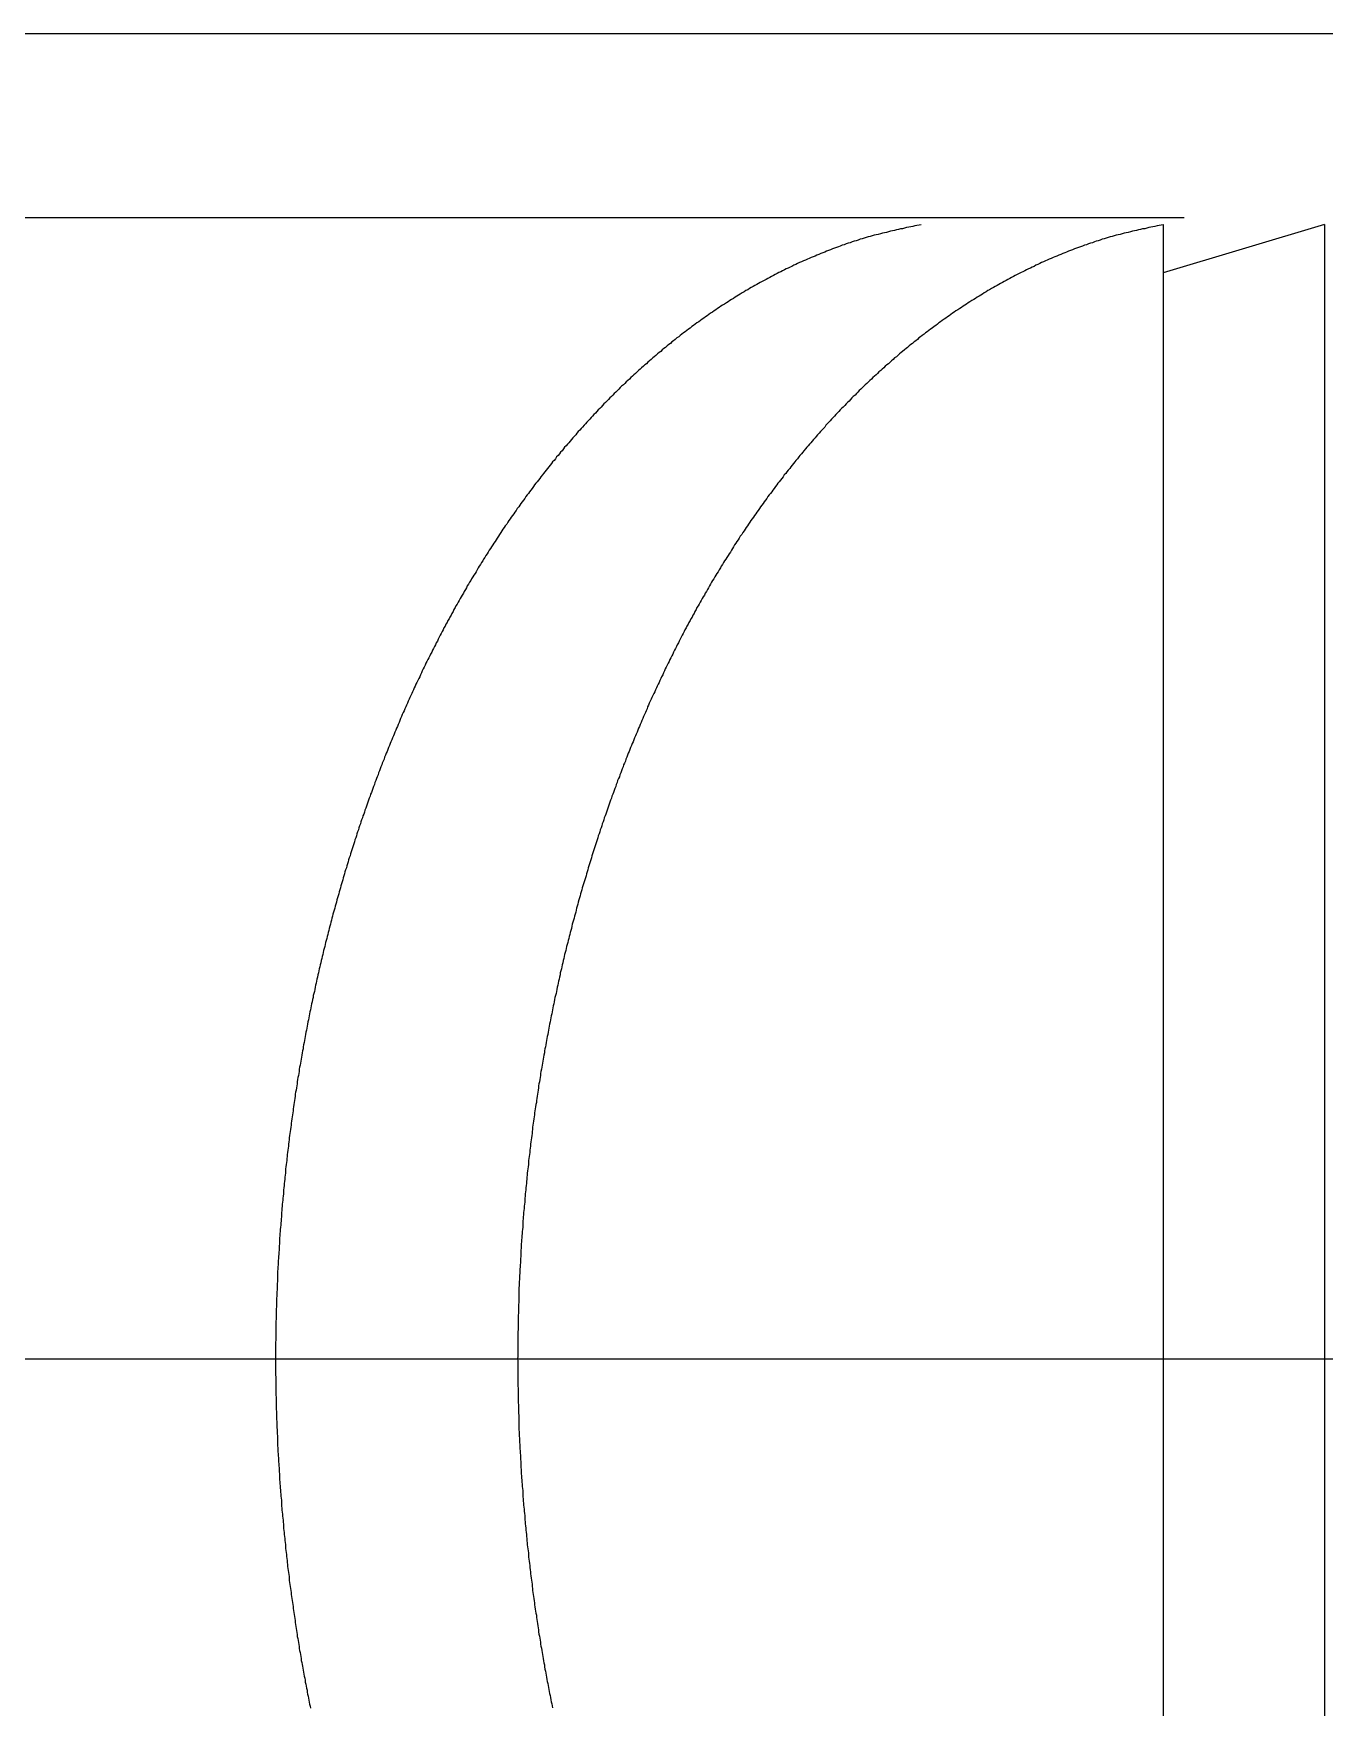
# Model space of a CAD drawing. Extents: x 10 to 127, y 10 to 376.
# Drawn here: x 110.61 to 115.13, y 203.02 to 208.89 of the extents above; entities that cross this region are included whole.
import ezdxf

# ---------------------------------------------------------------- set-up
doc = ezdxf.new("R2010")
doc.units = 0
doc.linetypes.add('CENTER', pattern=[50.8, 31.75, -6.35, 6.35, -6.35])
doc.layers.get('0').update_dxf_attribs({"linetype": 'CONTINUOUS'})
doc.layers.add('CENTER', color=1, linetype='CENTER')

msp = doc.modelspace()

# ---------------------------------------------------------------- linework, layer by layer
at = {"color": 7, "linetype": 'CONTINUOUS'}
for p, q in [((84, 208.8902), (113.7, 208.8902)), ((113.7, 208.8902), (116, 208.8902)), ((107.1942, 208.2452), (111.6422, 208.2452)), ((111.6422, 208.2452), (114.6422, 208.2452)), ((114.5682, 208.2202), (114.5682, 208.0508)), ((114.5682, 208.2202), (114.5682, 208.2202)), ((115.1339, 208.2202), (114.5682, 208.0508)), ((115.1339, 208.2202), (115.1339, 204.2452)), ((115.1339, 208.2202), (115.1339, 208.2202)), ((114.5682, 208.0508), (114.5682, 204.2452)), ((114.5682, 204.2452), (114.5682, 200.2702)), ((115.1339, 204.2452), (115.1339, 200.2702))]:
    msp.add_line(p, q, dxfattribs=at)
at = {"color": 7}
for points in [[(113.72, 208.22, 0), (113.713, 208.219, 0), (113.705, 208.217, 0), (113.698, 208.216, 0), (113.691, 208.214, 0), (113.684, 208.213, 0), (113.677, 208.211, 0), (113.669, 208.21, 0), (113.662, 208.208, 0), (113.655, 208.206, 0), (113.648, 208.205, 0), (113.641, 208.203, 0), (113.634, 208.202, 0), (113.626, 208.2, 0), (113.619, 208.198, 0), (113.612, 208.197, 0), (113.605, 208.195, 0), (113.598, 208.193, 0), (113.591, 208.192, 0), (113.584, 208.19, 0), (113.577, 208.188, 0), (113.569, 208.186, 0), (113.562, 208.185, 0), (113.555, 208.183, 0), (113.548, 208.181, 0), (113.541, 208.179, 0), (113.534, 208.177, 0), (113.527, 208.175, 0), (113.52, 208.173, 0), (113.513, 208.171, 0), (113.506, 208.169, 0), (113.499, 208.166, 0), (113.492, 208.164, 0), (113.485, 208.162, 0), (113.478, 208.16, 0), (113.471, 208.157, 0), (113.464, 208.155, 0), (113.457, 208.153, 0), (113.45, 208.15, 0), (113.443, 208.148, 0), (113.436, 208.145, 0), (113.43, 208.143, 0), (113.423, 208.14, 0), (113.416, 208.138, 0), (113.409, 208.135, 0), (113.402, 208.132, 0), (113.395, 208.13, 0), (113.388, 208.127, 0), (113.382, 208.124, 0), (113.375, 208.122, 0), (113.368, 208.119, 0), (113.361, 208.116, 0), (113.354, 208.113, 0), (113.348, 208.11, 0), (113.341, 208.108, 0), (113.334, 208.105, 0), (113.327, 208.102, 0), (113.321, 208.099, 0), (113.314, 208.096, 0), (113.307, 208.093, 0), (113.301, 208.09, 0), (113.294, 208.087, 0), (113.287, 208.084, 0), (113.281, 208.081, 0), (113.274, 208.078, 0), (113.267, 208.074, 0), (113.261, 208.071, 0), (113.254, 208.068, 0), (113.247, 208.065, 0), (113.241, 208.062, 0), (113.234, 208.058, 0), (113.228, 208.055, 0), (113.221, 208.052, 0), (113.215, 208.049, 0), (113.208, 208.045, 0), (113.202, 208.042, 0), (113.195, 208.039, 0), (113.189, 208.035, 0), (113.182, 208.032, 0), (113.176, 208.028, 0), (113.169, 208.025, 0), (113.163, 208.021, 0), (113.156, 208.018, 0), (113.15, 208.014, 0), (113.144, 208.011, 0), (113.137, 208.007, 0), (113.131, 208.003, 0), (113.124, 208, 0), (113.118, 207.996, 0), (113.112, 207.992, 0), (113.105, 207.989, 0), (113.099, 207.985, 0), (113.093, 207.981, 0), (113.086, 207.977, 0), (113.08, 207.973, 0), (113.074, 207.97, 0), (113.068, 207.966, 0), (113.062, 207.962, 0), (113.055, 207.958, 0), (113.049, 207.954, 0), (113.043, 207.95, 0), (113.037, 207.946, 0), (113.031, 207.942, 0), (113.024, 207.938, 0), (113.018, 207.934, 0), (113.012, 207.93, 0), (113.006, 207.926, 0), (113, 207.922, 0), (112.994, 207.918, 0), (112.988, 207.914, 0), (112.982, 207.91, 0), (112.976, 207.905, 0), (112.97, 207.901, 0), (112.964, 207.897, 0), (112.958, 207.893, 0), (112.952, 207.889, 0), (112.946, 207.884, 0), (112.94, 207.88, 0), (112.934, 207.876, 0), (112.928, 207.871, 0), (112.922, 207.867, 0), (112.916, 207.863, 0), (112.91, 207.858, 0), (112.904, 207.854, 0), (112.899, 207.849, 0), (112.893, 207.845, 0), (112.887, 207.841, 0), (112.881, 207.836, 0), (112.875, 207.832, 0), (112.87, 207.827, 0), (112.864, 207.823, 0), (112.858, 207.818, 0), (112.852, 207.813, 0), (112.846, 207.809, 0), (112.841, 207.804, 0), (112.835, 207.8, 0), (112.829, 207.795, 0), (112.824, 207.79, 0), (112.818, 207.786, 0), (112.812, 207.781, 0), (112.807, 207.776, 0), (112.801, 207.772, 0), (112.796, 207.767, 0), (112.79, 207.762, 0), (112.784, 207.757, 0), (112.779, 207.753, 0), (112.773, 207.748, 0), (112.768, 207.743, 0), (112.762, 207.738, 0), (112.757, 207.733, 0), (112.751, 207.729, 0), (112.746, 207.724, 0), (112.74, 207.719, 0), (112.735, 207.714, 0), (112.729, 207.709, 0), (112.724, 207.704, 0), (112.719, 207.699, 0), (112.713, 207.694, 0), (112.708, 207.689, 0), (112.702, 207.684, 0), (112.697, 207.679, 0), (112.692, 207.674, 0), (112.686, 207.669, 0), (112.681, 207.664, 0), (112.676, 207.659, 0), (112.67, 207.654, 0), (112.665, 207.649, 0), (112.66, 207.644, 0), (112.655, 207.639, 0), (112.649, 207.633, 0), (112.644, 207.628, 0), (112.639, 207.623, 0), (112.634, 207.618, 0), (112.629, 207.613, 0), (112.624, 207.607, 0), (112.618, 207.602, 0), (112.613, 207.597, 0), (112.608, 207.592, 0), (112.603, 207.586, 0), (112.598, 207.581, 0), (112.593, 207.576, 0), (112.588, 207.571, 0), (112.583, 207.565, 0), (112.578, 207.56, 0), (112.573, 207.555, 0), (112.568, 207.549, 0), (112.563, 207.544, 0), (112.558, 207.538, 0), (112.553, 207.533, 0), (112.548, 207.528, 0), (112.543, 207.522, 0), (112.538, 207.517, 0), (112.533, 207.511, 0), (112.528, 207.506, 0), (112.523, 207.5, 0), (112.518, 207.495, 0), (112.513, 207.489, 0), (112.509, 207.484, 0), (112.504, 207.478, 0), (112.499, 207.473, 0), (112.494, 207.467, 0), (112.489, 207.462, 0), (112.485, 207.456, 0), (112.48, 207.451, 0), (112.475, 207.445, 0), (112.47, 207.44, 0), (112.466, 207.434, 0), (112.461, 207.428, 0), (112.456, 207.423, 0), (112.452, 207.417, 0), (112.447, 207.411, 0), (112.442, 207.406, 0), (112.438, 207.4, 0), (112.433, 207.394, 0), (112.428, 207.389, 0), (112.424, 207.383, 0), (112.419, 207.377, 0), (112.415, 207.371, 0), (112.41, 207.366, 0), (112.405, 207.36, 0), (112.401, 207.354, 0), (112.396, 207.348, 0), (112.392, 207.343, 0), (112.387, 207.337, 0), (112.383, 207.331, 0), (112.378, 207.325, 0), (112.374, 207.319, 0), (112.369, 207.314, 0), (112.365, 207.308, 0), (112.361, 207.302, 0), (112.356, 207.296, 0), (112.352, 207.29, 0), (112.347, 207.284, 0), (112.343, 207.278, 0), (112.339, 207.273, 0), (112.334, 207.267, 0), (112.33, 207.261, 0), (112.326, 207.255, 0), (112.321, 207.249, 0), (112.317, 207.243, 0), (112.313, 207.237, 0), (112.309, 207.231, 0), (112.304, 207.225, 0), (112.3, 207.219, 0), (112.296, 207.213, 0), (112.292, 207.207, 0), (112.287, 207.201, 0), (112.283, 207.195, 0), (112.279, 207.189, 0), (112.275, 207.183, 0), (112.271, 207.177, 0), (112.267, 207.171, 0), (112.262, 207.165, 0), (112.258, 207.159, 0), (112.254, 207.153, 0), (112.25, 207.147, 0), (112.246, 207.141, 0), (112.242, 207.134, 0), (112.238, 207.128, 0), (112.234, 207.122, 0), (112.23, 207.116, 0), (112.226, 207.11, 0), (112.222, 207.104, 0), (112.218, 207.098, 0), (112.214, 207.091, 0), (112.21, 207.085, 0), (112.206, 207.079, 0), (112.202, 207.073, 0), (112.198, 207.067, 0), (112.194, 207.061, 0), (112.19, 207.054, 0), (112.186, 207.048, 0), (112.183, 207.042, 0), (112.179, 207.036, 0), (112.175, 207.029, 0), (112.171, 207.023, 0), (112.167, 207.017, 0), (112.163, 207.011, 0), (112.16, 207.004, 0), (112.156, 206.998, 0), (112.152, 206.992, 0), (112.148, 206.986, 0), (112.144, 206.979, 0), (112.141, 206.973, 0), (112.137, 206.967, 0), (112.133, 206.96, 0), (112.129, 206.954, 0), (112.126, 206.948, 0), (112.122, 206.941, 0), (112.118, 206.935, 0), (112.115, 206.929, 0), (112.111, 206.922, 0), (112.107, 206.916, 0), (112.104, 206.91, 0), (112.1, 206.903, 0), (112.097, 206.897, 0), (112.093, 206.89, 0), (112.089, 206.884, 0), (112.086, 206.878, 0), (112.082, 206.871, 0), (112.079, 206.865, 0), (112.075, 206.858, 0), (112.072, 206.852, 0), (112.068, 206.845, 0), (112.065, 206.839, 0), (112.061, 206.833, 0), (112.058, 206.826, 0), (112.054, 206.82, 0), (112.051, 206.813, 0), (112.047, 206.807, 0), (112.044, 206.8, 0), (112.041, 206.794, 0), (112.037, 206.787, 0), (112.034, 206.781, 0), (112.03, 206.774, 0), (112.027, 206.768, 0), (112.024, 206.761, 0), (112.02, 206.755, 0), (112.017, 206.748, 0), (112.014, 206.742, 0), (112.01, 206.735, 0), (112.007, 206.729, 0), (112.004, 206.722, 0), (112, 206.715, 0), (111.997, 206.709, 0), (111.994, 206.702, 0), (111.991, 206.696, 0), (111.987, 206.689, 0), (111.984, 206.683, 0), (111.981, 206.676, 0), (111.978, 206.669, 0), (111.974, 206.663, 0), (111.971, 206.656, 0), (111.968, 206.65, 0), (111.965, 206.643, 0), (111.962, 206.636, 0), (111.959, 206.63, 0), (111.956, 206.623, 0), (111.952, 206.616, 0), (111.949, 206.61, 0), (111.946, 206.603, 0), (111.943, 206.597, 0), (111.94, 206.59, 0), (111.937, 206.583, 0), (111.934, 206.577, 0), (111.931, 206.57, 0), (111.928, 206.563, 0), (111.925, 206.557, 0), (111.922, 206.55, 0), (111.919, 206.543, 0), (111.916, 206.536, 0), (111.913, 206.53, 0), (111.91, 206.523, 0), (111.907, 206.516, 0), (111.904, 206.51, 0), (111.901, 206.503, 0), (111.898, 206.496, 0), (111.895, 206.489, 0), (111.892, 206.483, 0), (111.89, 206.476, 0), (111.887, 206.469, 0), (111.884, 206.462, 0), (111.881, 206.456, 0), (111.878, 206.449, 0), (111.875, 206.442, 0), (111.872, 206.435, 0), (111.87, 206.429, 0), (111.867, 206.422, 0), (111.864, 206.415, 0), (111.861, 206.408, 0), (111.858, 206.402, 0), (111.856, 206.395, 0), (111.853, 206.388, 0), (111.85, 206.381, 0), (111.848, 206.374, 0), (111.845, 206.368, 0), (111.842, 206.361, 0), (111.839, 206.354, 0), (111.837, 206.347, 0), (111.834, 206.34, 0), (111.831, 206.333, 0), (111.829, 206.327, 0), (111.826, 206.32, 0), (111.823, 206.313, 0), (111.821, 206.306, 0), (111.818, 206.299, 0), (111.816, 206.292, 0), (111.813, 206.285, 0), (111.81, 206.279, 0), (111.808, 206.272, 0), (111.805, 206.265, 0), (111.803, 206.258, 0), (111.8, 206.251, 0), (111.798, 206.244, 0), (111.795, 206.237, 0), (111.793, 206.23, 0), (111.79, 206.224, 0), (111.788, 206.217, 0), (111.785, 206.21, 0), (111.783, 206.203, 0), (111.78, 206.196, 0), (111.778, 206.189, 0), (111.775, 206.182, 0), (111.773, 206.175, 0), (111.77, 206.168, 0), (111.768, 206.161, 0), (111.766, 206.154, 0), (111.763, 206.148, 0), (111.761, 206.141, 0), (111.758, 206.134, 0), (111.756, 206.127, 0), (111.754, 206.12, 0), (111.751, 206.113, 0), (111.749, 206.106, 0), (111.747, 206.099, 0), (111.744, 206.092, 0), (111.742, 206.085, 0), (111.74, 206.078, 0), (111.738, 206.071, 0), (111.735, 206.064, 0), (111.733, 206.057, 0), (111.731, 206.05, 0), (111.729, 206.043, 0), (111.726, 206.036, 0), (111.724, 206.029, 0), (111.722, 206.022, 0), (111.72, 206.015, 0), (111.718, 206.008, 0), (111.715, 206.001, 0), (111.713, 205.994, 0), (111.711, 205.987, 0), (111.709, 205.98, 0), (111.707, 205.973, 0), (111.705, 205.966, 0), (111.702, 205.959, 0), (111.7, 205.952, 0), (111.698, 205.945, 0), (111.696, 205.938, 0), (111.694, 205.931, 0), (111.692, 205.924, 0), (111.69, 205.917, 0), (111.688, 205.91, 0), (111.686, 205.903, 0), (111.684, 205.896, 0), (111.682, 205.889, 0), (111.68, 205.882, 0), (111.678, 205.875, 0), (111.676, 205.868, 0), (111.674, 205.861, 0), (111.672, 205.854, 0), (111.67, 205.846, 0), (111.668, 205.839, 0), (111.666, 205.832, 0), (111.664, 205.825, 0), (111.662, 205.818, 0), (111.66, 205.811, 0), (111.658, 205.804, 0), (111.656, 205.797, 0), (111.654, 205.79, 0), (111.653, 205.783, 0), (111.651, 205.776, 0), (111.649, 205.769, 0), (111.647, 205.762, 0), (111.645, 205.754, 0), (111.643, 205.747, 0), (111.641, 205.74, 0), (111.64, 205.733, 0), (111.638, 205.726, 0), (111.636, 205.719, 0), (111.634, 205.712, 0), (111.632, 205.705, 0), (111.631, 205.698, 0), (111.629, 205.69, 0), (111.627, 205.683, 0), (111.625, 205.676, 0), (111.624, 205.669, 0), (111.622, 205.662, 0), (111.62, 205.655, 0), (111.619, 205.648, 0), (111.617, 205.641, 0), (111.615, 205.633, 0), (111.613, 205.626, 0), (111.612, 205.619, 0), (111.61, 205.612, 0), (111.609, 205.605, 0), (111.607, 205.598, 0), (111.605, 205.591, 0), (111.604, 205.583, 0), (111.602, 205.576, 0), (111.6, 205.569, 0), (111.599, 205.562, 0), (111.597, 205.555, 0), (111.596, 205.548, 0), (111.594, 205.54, 0), (111.593, 205.533, 0), (111.591, 205.526, 0), (111.589, 205.519, 0), (111.588, 205.512, 0), (111.586, 205.505, 0), (111.585, 205.497, 0), (111.583, 205.49, 0), (111.582, 205.483, 0), (111.58, 205.476, 0), (111.579, 205.469, 0), (111.577, 205.462, 0), (111.576, 205.454, 0), (111.575, 205.447, 0), (111.573, 205.44, 0), (111.572, 205.433, 0), (111.57, 205.426, 0), (111.569, 205.418, 0), (111.567, 205.411, 0), (111.566, 205.404, 0), (111.565, 205.397, 0), (111.563, 205.39, 0), (111.562, 205.382, 0), (111.561, 205.375, 0), (111.559, 205.368, 0), (111.558, 205.361, 0), (111.557, 205.354, 0), (111.555, 205.346, 0), (111.554, 205.339, 0), (111.553, 205.332, 0), (111.551, 205.325, 0), (111.55, 205.318, 0), (111.549, 205.31, 0), (111.548, 205.303, 0), (111.546, 205.296, 0), (111.545, 205.289, 0), (111.544, 205.281, 0), (111.543, 205.274, 0), (111.541, 205.267, 0), (111.54, 205.26, 0), (111.539, 205.252, 0), (111.538, 205.245, 0), (111.537, 205.238, 0), (111.535, 205.231, 0), (111.534, 205.224, 0), (111.533, 205.216, 0), (111.532, 205.209, 0), (111.531, 205.202, 0), (111.53, 205.195, 0), (111.529, 205.187, 0), (111.527, 205.18, 0), (111.526, 205.173, 0), (111.525, 205.166, 0), (111.524, 205.158, 0), (111.523, 205.151, 0), (111.522, 205.144, 0), (111.521, 205.137, 0), (111.52, 205.129, 0), (111.519, 205.122, 0), (111.518, 205.115, 0), (111.517, 205.108, 0), (111.516, 205.1, 0), (111.515, 205.093, 0), (111.514, 205.086, 0), (111.513, 205.078, 0), (111.512, 205.071, 0), (111.511, 205.064, 0), (111.51, 205.057, 0), (111.509, 205.049, 0), (111.508, 205.042, 0), (111.507, 205.035, 0), (111.506, 205.028, 0), (111.505, 205.02, 0), (111.504, 205.013, 0), (111.503, 205.006, 0), (111.502, 204.998, 0), (111.502, 204.991, 0), (111.501, 204.984, 0), (111.5, 204.977, 0), (111.499, 204.969, 0), (111.498, 204.962, 0), (111.497, 204.955, 0), (111.496, 204.948, 0), (111.496, 204.94, 0), (111.495, 204.933, 0), (111.494, 204.926, 0), (111.493, 204.918, 0), (111.492, 204.911, 0), (111.492, 204.904, 0), (111.491, 204.896, 0), (111.49, 204.889, 0), (111.489, 204.882, 0), (111.489, 204.875, 0), (111.488, 204.867, 0), (111.487, 204.86, 0), (111.487, 204.853, 0), (111.486, 204.845, 0), (111.485, 204.838, 0), (111.484, 204.831, 0), (111.484, 204.824, 0), (111.483, 204.816, 0), (111.482, 204.809, 0), (111.482, 204.802, 0), (111.481, 204.794, 0), (111.48, 204.787, 0), (111.48, 204.78, 0), (111.479, 204.772, 0), (111.479, 204.765, 0), (111.478, 204.758, 0), (111.477, 204.75, 0), (111.477, 204.743, 0), (111.476, 204.736, 0), (111.476, 204.729, 0), (111.475, 204.721, 0), (111.475, 204.714, 0), (111.474, 204.707, 0), (111.473, 204.699, 0), (111.473, 204.692, 0), (111.472, 204.685, 0), (111.472, 204.677, 0), (111.471, 204.67, 0), (111.471, 204.663, 0), (111.47, 204.655, 0), (111.47, 204.648, 0), (111.469, 204.641, 0), (111.469, 204.633, 0), (111.469, 204.626, 0), (111.468, 204.619, 0), (111.468, 204.612, 0), (111.467, 204.604, 0), (111.467, 204.597, 0), (111.466, 204.59, 0), (111.466, 204.582, 0), (111.466, 204.575, 0), (111.465, 204.568, 0), (111.465, 204.56, 0), (111.464, 204.553, 0), (111.464, 204.546, 0), (111.464, 204.538, 0), (111.463, 204.531, 0), (111.463, 204.524, 0), (111.463, 204.516, 0), (111.462, 204.509, 0), (111.462, 204.502, 0), (111.462, 204.494, 0), (111.462, 204.487, 0), (111.461, 204.48, 0), (111.461, 204.472, 0), (111.461, 204.465, 0), (111.46, 204.458, 0), (111.46, 204.45, 0), (111.46, 204.443, 0), (111.46, 204.436, 0), (111.46, 204.428, 0), (111.459, 204.421, 0), (111.459, 204.414, 0), (111.459, 204.406, 0), (111.459, 204.399, 0), (111.459, 204.392, 0), (111.459, 204.384, 0), (111.458, 204.377, 0), (111.458, 204.37, 0), (111.458, 204.362, 0), (111.458, 204.355, 0), (111.458, 204.348, 0), (111.458, 204.34, 0), (111.458, 204.333, 0), (111.458, 204.326, 0), (111.458, 204.319, 0), (111.458, 204.311, 0), (111.457, 204.304, 0), (111.457, 204.297, 0), (111.457, 204.289, 0), (111.457, 204.282, 0), (111.457, 204.275, 0), (111.457, 204.267, 0), (111.457, 204.26, 0), (111.457, 204.253, 0), (111.457, 204.245, 0)], [(114.568, 208.22, 0), (114.561, 208.219, 0), (114.554, 208.217, 0), (114.547, 208.216, 0), (114.539, 208.214, 0), (114.532, 208.213, 0), (114.525, 208.211, 0), (114.518, 208.21, 0), (114.511, 208.208, 0), (114.504, 208.206, 0), (114.496, 208.205, 0), (114.489, 208.203, 0), (114.482, 208.202, 0), (114.475, 208.2, 0), (114.468, 208.198, 0), (114.461, 208.197, 0), (114.454, 208.195, 0), (114.446, 208.193, 0), (114.439, 208.192, 0), (114.432, 208.19, 0), (114.425, 208.188, 0), (114.418, 208.186, 0), (114.411, 208.185, 0), (114.404, 208.183, 0), (114.397, 208.181, 0), (114.39, 208.179, 0), (114.383, 208.177, 0), (114.376, 208.175, 0), (114.369, 208.173, 0), (114.362, 208.171, 0), (114.354, 208.169, 0), (114.347, 208.166, 0), (114.341, 208.164, 0), (114.334, 208.162, 0), (114.327, 208.16, 0), (114.32, 208.157, 0), (114.313, 208.155, 0), (114.306, 208.153, 0), (114.299, 208.15, 0), (114.292, 208.148, 0), (114.285, 208.145, 0), (114.278, 208.143, 0), (114.271, 208.14, 0), (114.264, 208.138, 0), (114.257, 208.135, 0), (114.251, 208.132, 0), (114.244, 208.13, 0), (114.237, 208.127, 0), (114.23, 208.124, 0), (114.223, 208.122, 0), (114.216, 208.119, 0), (114.21, 208.116, 0), (114.203, 208.113, 0), (114.196, 208.11, 0), (114.189, 208.108, 0), (114.183, 208.105, 0), (114.176, 208.102, 0), (114.169, 208.099, 0), (114.162, 208.096, 0), (114.156, 208.093, 0), (114.149, 208.09, 0), (114.142, 208.087, 0), (114.136, 208.084, 0), (114.129, 208.081, 0), (114.122, 208.078, 0), (114.116, 208.074, 0), (114.109, 208.071, 0), (114.103, 208.068, 0), (114.096, 208.065, 0), (114.089, 208.062, 0), (114.083, 208.058, 0), (114.076, 208.055, 0), (114.07, 208.052, 0), (114.063, 208.049, 0), (114.057, 208.045, 0), (114.05, 208.042, 0), (114.044, 208.039, 0), (114.037, 208.035, 0), (114.031, 208.032, 0), (114.024, 208.028, 0), (114.018, 208.025, 0), (114.011, 208.021, 0), (114.005, 208.018, 0), (113.998, 208.014, 0), (113.992, 208.011, 0), (113.986, 208.007, 0), (113.979, 208.003, 0), (113.973, 208, 0), (113.967, 207.996, 0), (113.96, 207.992, 0), (113.954, 207.989, 0), (113.948, 207.985, 0), (113.941, 207.981, 0), (113.935, 207.977, 0), (113.929, 207.973, 0), (113.923, 207.97, 0), (113.916, 207.966, 0), (113.91, 207.962, 0), (113.904, 207.958, 0), (113.898, 207.954, 0), (113.891, 207.95, 0), (113.885, 207.946, 0), (113.879, 207.942, 0), (113.873, 207.938, 0), (113.867, 207.934, 0), (113.861, 207.93, 0), (113.855, 207.926, 0), (113.849, 207.922, 0), (113.842, 207.918, 0), (113.836, 207.914, 0), (113.83, 207.91, 0), (113.824, 207.905, 0), (113.818, 207.901, 0), (113.812, 207.897, 0), (113.806, 207.893, 0), (113.8, 207.889, 0), (113.794, 207.884, 0), (113.788, 207.88, 0), (113.782, 207.876, 0), (113.777, 207.871, 0), (113.771, 207.867, 0), (113.765, 207.863, 0), (113.759, 207.858, 0), (113.753, 207.854, 0), (113.747, 207.849, 0), (113.741, 207.845, 0), (113.735, 207.841, 0), (113.73, 207.836, 0), (113.724, 207.832, 0), (113.718, 207.827, 0), (113.712, 207.823, 0), (113.707, 207.818, 0), (113.701, 207.813, 0), (113.695, 207.809, 0), (113.689, 207.804, 0), (113.684, 207.8, 0), (113.678, 207.795, 0), (113.672, 207.79, 0), (113.667, 207.786, 0), (113.661, 207.781, 0), (113.655, 207.776, 0), (113.65, 207.772, 0), (113.644, 207.767, 0), (113.638, 207.762, 0), (113.633, 207.757, 0), (113.627, 207.753, 0), (113.622, 207.748, 0), (113.616, 207.743, 0), (113.611, 207.738, 0), (113.605, 207.733, 0), (113.6, 207.729, 0), (113.594, 207.724, 0), (113.589, 207.719, 0), (113.583, 207.714, 0), (113.578, 207.709, 0), (113.572, 207.704, 0), (113.567, 207.699, 0), (113.562, 207.694, 0), (113.556, 207.689, 0), (113.551, 207.684, 0), (113.546, 207.679, 0), (113.54, 207.674, 0), (113.535, 207.669, 0), (113.53, 207.664, 0), (113.524, 207.659, 0), (113.519, 207.654, 0), (113.514, 207.649, 0), (113.508, 207.644, 0), (113.503, 207.639, 0), (113.498, 207.633, 0), (113.493, 207.628, 0), (113.488, 207.623, 0), (113.482, 207.618, 0), (113.477, 207.613, 0), (113.472, 207.607, 0), (113.467, 207.602, 0), (113.462, 207.597, 0), (113.457, 207.592, 0), (113.452, 207.586, 0), (113.446, 207.581, 0), (113.441, 207.576, 0), (113.436, 207.571, 0), (113.431, 207.565, 0), (113.426, 207.56, 0), (113.421, 207.555, 0), (113.416, 207.549, 0), (113.411, 207.544, 0), (113.406, 207.538, 0), (113.401, 207.533, 0), (113.396, 207.528, 0), (113.391, 207.522, 0), (113.386, 207.517, 0), (113.382, 207.511, 0), (113.377, 207.506, 0), (113.372, 207.5, 0), (113.367, 207.495, 0), (113.362, 207.489, 0), (113.357, 207.484, 0), (113.352, 207.478, 0), (113.348, 207.473, 0), (113.343, 207.467, 0), (113.338, 207.462, 0), (113.333, 207.456, 0), (113.328, 207.451, 0), (113.324, 207.445, 0), (113.319, 207.44, 0), (113.314, 207.434, 0), (113.309, 207.428, 0), (113.305, 207.423, 0), (113.3, 207.417, 0), (113.295, 207.411, 0), (113.291, 207.406, 0), (113.286, 207.4, 0), (113.281, 207.394, 0), (113.277, 207.389, 0), (113.272, 207.383, 0), (113.268, 207.377, 0), (113.263, 207.371, 0), (113.259, 207.366, 0), (113.254, 207.36, 0), (113.249, 207.354, 0), (113.245, 207.348, 0), (113.24, 207.343, 0), (113.236, 207.337, 0), (113.231, 207.331, 0), (113.227, 207.325, 0), (113.222, 207.319, 0), (113.218, 207.314, 0), (113.214, 207.308, 0), (113.209, 207.302, 0), (113.205, 207.296, 0), (113.2, 207.29, 0), (113.196, 207.284, 0), (113.192, 207.278, 0), (113.187, 207.273, 0), (113.183, 207.267, 0), (113.179, 207.261, 0), (113.174, 207.255, 0), (113.17, 207.249, 0), (113.166, 207.243, 0), (113.161, 207.237, 0), (113.157, 207.231, 0), (113.153, 207.225, 0), (113.149, 207.219, 0), (113.144, 207.213, 0), (113.14, 207.207, 0), (113.136, 207.201, 0), (113.132, 207.195, 0), (113.128, 207.189, 0), (113.123, 207.183, 0), (113.119, 207.177, 0), (113.115, 207.171, 0), (113.111, 207.165, 0), (113.107, 207.159, 0), (113.103, 207.153, 0), (113.099, 207.147, 0), (113.095, 207.141, 0), (113.091, 207.134, 0), (113.086, 207.128, 0), (113.082, 207.122, 0), (113.078, 207.116, 0), (113.074, 207.11, 0), (113.07, 207.104, 0), (113.066, 207.098, 0), (113.062, 207.091, 0), (113.058, 207.085, 0), (113.055, 207.079, 0), (113.051, 207.073, 0), (113.047, 207.067, 0), (113.043, 207.061, 0), (113.039, 207.054, 0), (113.035, 207.048, 0), (113.031, 207.042, 0), (113.027, 207.036, 0), (113.023, 207.029, 0), (113.019, 207.023, 0), (113.016, 207.017, 0), (113.012, 207.011, 0), (113.008, 207.004, 0), (113.004, 206.998, 0), (113, 206.992, 0), (112.997, 206.986, 0), (112.993, 206.979, 0), (112.989, 206.973, 0), (112.985, 206.967, 0), (112.982, 206.96, 0), (112.978, 206.954, 0), (112.974, 206.948, 0), (112.971, 206.941, 0), (112.967, 206.935, 0), (112.963, 206.929, 0), (112.96, 206.922, 0), (112.956, 206.916, 0), (112.952, 206.91, 0), (112.949, 206.903, 0), (112.945, 206.897, 0), (112.942, 206.89, 0), (112.938, 206.884, 0), (112.934, 206.878, 0), (112.931, 206.871, 0), (112.927, 206.865, 0), (112.924, 206.858, 0), (112.92, 206.852, 0), (112.917, 206.845, 0), (112.913, 206.839, 0), (112.91, 206.833, 0), (112.906, 206.826, 0), (112.903, 206.82, 0), (112.899, 206.813, 0), (112.896, 206.807, 0), (112.892, 206.8, 0), (112.889, 206.794, 0), (112.886, 206.787, 0), (112.882, 206.781, 0), (112.879, 206.774, 0), (112.875, 206.768, 0), (112.872, 206.761, 0), (112.869, 206.755, 0), (112.865, 206.748, 0), (112.862, 206.742, 0), (112.859, 206.735, 0), (112.855, 206.729, 0), (112.852, 206.722, 0), (112.849, 206.715, 0), (112.846, 206.709, 0), (112.842, 206.702, 0), (112.839, 206.696, 0), (112.836, 206.689, 0), (112.833, 206.683, 0), (112.829, 206.676, 0), (112.826, 206.669, 0), (112.823, 206.663, 0), (112.82, 206.656, 0), (112.817, 206.65, 0), (112.814, 206.643, 0), (112.81, 206.636, 0), (112.807, 206.63, 0), (112.804, 206.623, 0), (112.801, 206.616, 0), (112.798, 206.61, 0), (112.795, 206.603, 0), (112.792, 206.597, 0), (112.789, 206.59, 0), (112.786, 206.583, 0), (112.783, 206.577, 0), (112.779, 206.57, 0), (112.776, 206.563, 0), (112.773, 206.557, 0), (112.77, 206.55, 0), (112.767, 206.543, 0), (112.764, 206.536, 0), (112.761, 206.53, 0), (112.759, 206.523, 0), (112.756, 206.516, 0), (112.753, 206.51, 0), (112.75, 206.503, 0), (112.747, 206.496, 0), (112.744, 206.489, 0), (112.741, 206.483, 0), (112.738, 206.476, 0), (112.735, 206.469, 0), (112.732, 206.462, 0), (112.729, 206.456, 0), (112.727, 206.449, 0), (112.724, 206.442, 0), (112.721, 206.435, 0), (112.718, 206.429, 0), (112.715, 206.422, 0), (112.713, 206.415, 0), (112.71, 206.408, 0), (112.707, 206.402, 0), (112.704, 206.395, 0), (112.701, 206.388, 0), (112.699, 206.381, 0), (112.696, 206.374, 0), (112.693, 206.368, 0), (112.691, 206.361, 0), (112.688, 206.354, 0), (112.685, 206.347, 0), (112.683, 206.34, 0), (112.68, 206.333, 0), (112.677, 206.327, 0), (112.675, 206.32, 0), (112.672, 206.313, 0), (112.669, 206.306, 0), (112.667, 206.299, 0), (112.664, 206.292, 0), (112.662, 206.285, 0), (112.659, 206.279, 0), (112.656, 206.272, 0), (112.654, 206.265, 0), (112.651, 206.258, 0), (112.649, 206.251, 0), (112.646, 206.244, 0), (112.644, 206.237, 0), (112.641, 206.23, 0), (112.639, 206.224, 0), (112.636, 206.217, 0), (112.634, 206.21, 0), (112.631, 206.203, 0), (112.629, 206.196, 0), (112.626, 206.189, 0), (112.624, 206.182, 0), (112.621, 206.175, 0), (112.619, 206.168, 0), (112.617, 206.161, 0), (112.614, 206.154, 0), (112.612, 206.148, 0), (112.609, 206.141, 0), (112.607, 206.134, 0), (112.605, 206.127, 0), (112.602, 206.12, 0), (112.6, 206.113, 0), (112.598, 206.106, 0), (112.595, 206.099, 0), (112.593, 206.092, 0), (112.591, 206.085, 0), (112.588, 206.078, 0), (112.586, 206.071, 0), (112.584, 206.064, 0), (112.582, 206.057, 0), (112.579, 206.05, 0), (112.577, 206.043, 0), (112.575, 206.036, 0), (112.573, 206.029, 0), (112.57, 206.022, 0), (112.568, 206.015, 0), (112.566, 206.008, 0), (112.564, 206.001, 0), (112.562, 205.994, 0), (112.56, 205.987, 0), (112.557, 205.98, 0), (112.555, 205.973, 0), (112.553, 205.966, 0), (112.551, 205.959, 0), (112.549, 205.952, 0), (112.547, 205.945, 0), (112.545, 205.938, 0), (112.543, 205.931, 0), (112.541, 205.924, 0), (112.538, 205.917, 0), (112.536, 205.91, 0), (112.534, 205.903, 0), (112.532, 205.896, 0), (112.53, 205.889, 0), (112.528, 205.882, 0), (112.526, 205.875, 0), (112.524, 205.868, 0), (112.522, 205.861, 0), (112.52, 205.854, 0), (112.518, 205.846, 0), (112.516, 205.839, 0), (112.514, 205.832, 0), (112.512, 205.825, 0), (112.511, 205.818, 0), (112.509, 205.811, 0), (112.507, 205.804, 0), (112.505, 205.797, 0), (112.503, 205.79, 0), (112.501, 205.783, 0), (112.499, 205.776, 0), (112.497, 205.769, 0), (112.495, 205.762, 0), (112.494, 205.754, 0), (112.492, 205.747, 0), (112.49, 205.74, 0), (112.488, 205.733, 0), (112.486, 205.726, 0), (112.485, 205.719, 0), (112.483, 205.712, 0), (112.481, 205.705, 0), (112.479, 205.698, 0), (112.477, 205.69, 0), (112.476, 205.683, 0), (112.474, 205.676, 0), (112.472, 205.669, 0), (112.47, 205.662, 0), (112.469, 205.655, 0), (112.467, 205.648, 0), (112.465, 205.641, 0), (112.464, 205.633, 0), (112.462, 205.626, 0), (112.46, 205.619, 0), (112.459, 205.612, 0), (112.457, 205.605, 0), (112.455, 205.598, 0), (112.454, 205.591, 0), (112.452, 205.583, 0), (112.451, 205.576, 0), (112.449, 205.569, 0), (112.447, 205.562, 0), (112.446, 205.555, 0), (112.444, 205.548, 0), (112.443, 205.54, 0), (112.441, 205.533, 0), (112.44, 205.526, 0), (112.438, 205.519, 0), (112.436, 205.512, 0), (112.435, 205.505, 0), (112.433, 205.497, 0), (112.432, 205.49, 0), (112.43, 205.483, 0), (112.429, 205.476, 0), (112.427, 205.469, 0), (112.426, 205.462, 0), (112.425, 205.454, 0), (112.423, 205.447, 0), (112.422, 205.44, 0), (112.42, 205.433, 0), (112.419, 205.426, 0), (112.417, 205.418, 0), (112.416, 205.411, 0), (112.415, 205.404, 0), (112.413, 205.397, 0), (112.412, 205.39, 0), (112.411, 205.382, 0), (112.409, 205.375, 0), (112.408, 205.368, 0), (112.406, 205.361, 0), (112.405, 205.354, 0), (112.404, 205.346, 0), (112.403, 205.339, 0), (112.401, 205.332, 0), (112.4, 205.325, 0), (112.399, 205.318, 0), (112.397, 205.31, 0), (112.396, 205.303, 0), (112.395, 205.296, 0), (112.394, 205.289, 0), (112.392, 205.281, 0), (112.391, 205.274, 0), (112.39, 205.267, 0), (112.389, 205.26, 0), (112.387, 205.252, 0), (112.386, 205.245, 0), (112.385, 205.238, 0), (112.384, 205.231, 0), (112.383, 205.224, 0), (112.382, 205.216, 0), (112.38, 205.209, 0), (112.379, 205.202, 0), (112.378, 205.195, 0), (112.377, 205.187, 0), (112.376, 205.18, 0), (112.375, 205.173, 0), (112.374, 205.166, 0), (112.373, 205.158, 0), (112.372, 205.151, 0), (112.371, 205.144, 0), (112.369, 205.137, 0), (112.368, 205.129, 0), (112.367, 205.122, 0), (112.366, 205.115, 0), (112.365, 205.108, 0), (112.364, 205.1, 0), (112.363, 205.093, 0), (112.362, 205.086, 0), (112.361, 205.078, 0), (112.36, 205.071, 0), (112.359, 205.064, 0), (112.358, 205.057, 0), (112.357, 205.049, 0), (112.356, 205.042, 0), (112.356, 205.035, 0), (112.355, 205.028, 0), (112.354, 205.02, 0), (112.353, 205.013, 0), (112.352, 205.006, 0), (112.351, 204.998, 0), (112.35, 204.991, 0), (112.349, 204.984, 0), (112.348, 204.977, 0), (112.348, 204.969, 0), (112.347, 204.962, 0), (112.346, 204.955, 0), (112.345, 204.948, 0), (112.344, 204.94, 0), (112.343, 204.933, 0), (112.343, 204.926, 0), (112.342, 204.918, 0), (112.341, 204.911, 0), (112.34, 204.904, 0), (112.339, 204.896, 0), (112.339, 204.889, 0), (112.338, 204.882, 0), (112.337, 204.875, 0), (112.336, 204.867, 0), (112.336, 204.86, 0), (112.335, 204.853, 0), (112.334, 204.845, 0), (112.334, 204.838, 0), (112.333, 204.831, 0), (112.332, 204.824, 0), (112.332, 204.816, 0), (112.331, 204.809, 0), (112.33, 204.802, 0), (112.33, 204.794, 0), (112.329, 204.787, 0), (112.328, 204.78, 0), (112.328, 204.772, 0), (112.327, 204.765, 0), (112.326, 204.758, 0), (112.326, 204.75, 0), (112.325, 204.743, 0), (112.325, 204.736, 0), (112.324, 204.729, 0), (112.324, 204.721, 0), (112.323, 204.714, 0), (112.323, 204.707, 0), (112.322, 204.699, 0), (112.321, 204.692, 0), (112.321, 204.685, 0), (112.32, 204.677, 0), (112.32, 204.67, 0), (112.319, 204.663, 0), (112.319, 204.655, 0), (112.318, 204.648, 0), (112.318, 204.641, 0), (112.318, 204.633, 0), (112.317, 204.626, 0), (112.317, 204.619, 0), (112.316, 204.612, 0), (112.316, 204.604, 0), (112.315, 204.597, 0), (112.315, 204.59, 0), (112.315, 204.582, 0), (112.314, 204.575, 0), (112.314, 204.568, 0), (112.313, 204.56, 0), (112.313, 204.553, 0), (112.313, 204.546, 0), (112.312, 204.538, 0), (112.312, 204.531, 0), (112.312, 204.524, 0), (112.311, 204.516, 0), (112.311, 204.509, 0), (112.311, 204.502, 0), (112.31, 204.494, 0), (112.31, 204.487, 0), (112.31, 204.48, 0), (112.31, 204.472, 0), (112.309, 204.465, 0), (112.309, 204.458, 0), (112.309, 204.45, 0), (112.309, 204.443, 0), (112.308, 204.436, 0), (112.308, 204.428, 0), (112.308, 204.421, 0), (112.308, 204.414, 0), (112.308, 204.406, 0), (112.307, 204.399, 0), (112.307, 204.392, 0), (112.307, 204.384, 0), (112.307, 204.377, 0), (112.307, 204.37, 0), (112.307, 204.362, 0), (112.307, 204.355, 0), (112.307, 204.348, 0), (112.306, 204.34, 0), (112.306, 204.333, 0), (112.306, 204.326, 0), (112.306, 204.319, 0), (112.306, 204.311, 0), (112.306, 204.304, 0), (112.306, 204.297, 0), (112.306, 204.289, 0), (112.306, 204.282, 0), (112.306, 204.275, 0), (112.306, 204.267, 0), (112.306, 204.26, 0), (112.306, 204.253, 0), (112.305, 204.245, 0)], [(111.457, 204.245, 0), (111.457, 204.238, 0), (111.457, 204.231, 0), (111.457, 204.224, 0), (111.457, 204.217, 0), (111.457, 204.21, 0), (111.457, 204.203, 0), (111.457, 204.196, 0), (111.457, 204.189, 0), (111.458, 204.181, 0), (111.458, 204.174, 0), (111.458, 204.167, 0), (111.458, 204.16, 0), (111.458, 204.153, 0), (111.458, 204.146, 0), (111.458, 204.139, 0), (111.458, 204.132, 0), (111.458, 204.125, 0), (111.458, 204.118, 0), (111.459, 204.111, 0), (111.459, 204.104, 0), (111.459, 204.097, 0), (111.459, 204.089, 0), (111.459, 204.082, 0), (111.459, 204.075, 0), (111.459, 204.068, 0), (111.46, 204.061, 0), (111.46, 204.054, 0), (111.46, 204.047, 0), (111.46, 204.04, 0), (111.46, 204.033, 0), (111.461, 204.026, 0), (111.461, 204.019, 0), (111.461, 204.012, 0), (111.461, 204.005, 0), (111.462, 203.997, 0), (111.462, 203.99, 0), (111.462, 203.983, 0), (111.463, 203.976, 0), (111.463, 203.969, 0), (111.463, 203.962, 0), (111.464, 203.955, 0), (111.464, 203.948, 0), (111.464, 203.941, 0), (111.465, 203.934, 0), (111.465, 203.927, 0), (111.465, 203.92, 0), (111.466, 203.913, 0), (111.466, 203.906, 0), (111.467, 203.898, 0), (111.467, 203.891, 0), (111.467, 203.884, 0), (111.468, 203.877, 0), (111.468, 203.87, 0), (111.469, 203.863, 0), (111.469, 203.856, 0), (111.469, 203.849, 0), (111.47, 203.842, 0), (111.47, 203.835, 0), (111.471, 203.828, 0), (111.471, 203.821, 0), (111.472, 203.814, 0), (111.472, 203.807, 0), (111.473, 203.8, 0), (111.473, 203.793, 0), (111.474, 203.785, 0), (111.474, 203.778, 0), (111.475, 203.771, 0), (111.475, 203.764, 0), (111.476, 203.757, 0), (111.477, 203.75, 0), (111.477, 203.743, 0), (111.478, 203.736, 0), (111.478, 203.729, 0), (111.479, 203.722, 0), (111.479, 203.715, 0), (111.48, 203.708, 0), (111.481, 203.701, 0), (111.481, 203.694, 0), (111.482, 203.687, 0), (111.483, 203.68, 0), (111.483, 203.673, 0), (111.484, 203.666, 0), (111.485, 203.658, 0), (111.485, 203.651, 0), (111.486, 203.644, 0), (111.487, 203.637, 0), (111.487, 203.63, 0), (111.488, 203.623, 0), (111.489, 203.616, 0), (111.489, 203.609, 0), (111.49, 203.602, 0), (111.491, 203.595, 0), (111.492, 203.588, 0), (111.492, 203.581, 0), (111.493, 203.574, 0), (111.494, 203.567, 0), (111.495, 203.56, 0), (111.495, 203.553, 0), (111.496, 203.546, 0), (111.497, 203.539, 0), (111.498, 203.532, 0), (111.499, 203.525, 0), (111.499, 203.518, 0), (111.5, 203.511, 0), (111.501, 203.504, 0), (111.502, 203.497, 0), (111.503, 203.49, 0), (111.504, 203.483, 0), (111.505, 203.475, 0), (111.505, 203.468, 0), (111.506, 203.461, 0), (111.507, 203.454, 0), (111.508, 203.447, 0), (111.509, 203.44, 0), (111.51, 203.433, 0), (111.511, 203.426, 0), (111.512, 203.419, 0), (111.513, 203.412, 0), (111.514, 203.405, 0), (111.515, 203.398, 0), (111.516, 203.391, 0), (111.517, 203.384, 0), (111.518, 203.377, 0), (111.519, 203.37, 0), (111.52, 203.363, 0), (111.521, 203.356, 0), (111.522, 203.349, 0), (111.523, 203.342, 0), (111.524, 203.335, 0), (111.525, 203.328, 0), (111.526, 203.321, 0), (111.527, 203.314, 0), (111.528, 203.307, 0), (111.529, 203.3, 0), (111.53, 203.293, 0), (111.531, 203.286, 0), (111.532, 203.279, 0), (111.533, 203.272, 0), (111.535, 203.265, 0), (111.536, 203.258, 0), (111.537, 203.251, 0), (111.538, 203.244, 0), (111.539, 203.237, 0), (111.54, 203.23, 0), (111.541, 203.223, 0), (111.543, 203.216, 0), (111.544, 203.209, 0), (111.545, 203.202, 0), (111.546, 203.195, 0), (111.547, 203.188, 0), (111.549, 203.181, 0), (111.55, 203.174, 0), (111.551, 203.168, 0), (111.552, 203.161, 0), (111.554, 203.154, 0), (111.555, 203.147, 0), (111.556, 203.14, 0), (111.557, 203.133, 0), (111.559, 203.126, 0), (111.56, 203.119, 0), (111.561, 203.112, 0), (111.563, 203.105, 0), (111.564, 203.098, 0), (111.565, 203.091, 0), (111.567, 203.084, 0), (111.568, 203.077, 0), (111.569, 203.07, 0), (111.571, 203.063, 0), (111.572, 203.056, 0), (111.573, 203.049, 0), (111.575, 203.042, 0), (111.576, 203.035, 0), (111.578, 203.028, 0), (111.579, 203.021, 0)], [(112.305, 204.245, 0), (112.306, 204.238, 0), (112.306, 204.231, 0), (112.306, 204.223, 0), (112.306, 204.216, 0), (112.306, 204.209, 0), (112.306, 204.201, 0), (112.306, 204.194, 0), (112.306, 204.187, 0), (112.306, 204.179, 0), (112.306, 204.172, 0), (112.306, 204.165, 0), (112.306, 204.157, 0), (112.306, 204.15, 0), (112.307, 204.143, 0), (112.307, 204.135, 0), (112.307, 204.128, 0), (112.307, 204.121, 0), (112.307, 204.113, 0), (112.307, 204.106, 0), (112.307, 204.099, 0), (112.307, 204.091, 0), (112.308, 204.084, 0), (112.308, 204.077, 0), (112.308, 204.069, 0), (112.308, 204.062, 0), (112.308, 204.055, 0), (112.309, 204.047, 0), (112.309, 204.04, 0), (112.309, 204.033, 0), (112.309, 204.025, 0), (112.31, 204.018, 0), (112.31, 204.011, 0), (112.31, 204.003, 0), (112.31, 203.996, 0), (112.311, 203.989, 0), (112.311, 203.981, 0), (112.311, 203.974, 0), (112.312, 203.967, 0), (112.312, 203.959, 0), (112.312, 203.952, 0), (112.313, 203.945, 0), (112.313, 203.937, 0), (112.313, 203.93, 0), (112.314, 203.923, 0), (112.314, 203.915, 0), (112.315, 203.908, 0), (112.315, 203.901, 0), (112.315, 203.893, 0), (112.316, 203.886, 0), (112.316, 203.879, 0), (112.317, 203.872, 0), (112.317, 203.864, 0), (112.318, 203.857, 0), (112.318, 203.85, 0), (112.318, 203.842, 0), (112.319, 203.835, 0), (112.319, 203.828, 0), (112.32, 203.82, 0), (112.32, 203.813, 0), (112.321, 203.806, 0), (112.321, 203.798, 0), (112.322, 203.791, 0), (112.323, 203.784, 0), (112.323, 203.776, 0), (112.324, 203.769, 0), (112.324, 203.762, 0), (112.325, 203.755, 0), (112.325, 203.747, 0), (112.326, 203.74, 0), (112.326, 203.733, 0), (112.327, 203.725, 0), (112.328, 203.718, 0), (112.328, 203.711, 0), (112.329, 203.703, 0), (112.33, 203.696, 0), (112.33, 203.689, 0), (112.331, 203.681, 0), (112.332, 203.674, 0), (112.332, 203.667, 0), (112.333, 203.66, 0), (112.334, 203.652, 0), (112.334, 203.645, 0), (112.335, 203.638, 0), (112.336, 203.63, 0), (112.336, 203.623, 0), (112.337, 203.616, 0), (112.338, 203.608, 0), (112.339, 203.601, 0), (112.339, 203.594, 0), (112.34, 203.587, 0), (112.341, 203.579, 0), (112.342, 203.572, 0), (112.343, 203.565, 0), (112.343, 203.557, 0), (112.344, 203.55, 0), (112.345, 203.543, 0), (112.346, 203.536, 0), (112.347, 203.528, 0), (112.348, 203.521, 0), (112.348, 203.514, 0), (112.349, 203.506, 0), (112.35, 203.499, 0), (112.351, 203.492, 0), (112.352, 203.485, 0), (112.353, 203.477, 0), (112.354, 203.47, 0), (112.355, 203.463, 0), (112.356, 203.456, 0), (112.356, 203.448, 0), (112.357, 203.441, 0), (112.358, 203.434, 0), (112.359, 203.426, 0), (112.36, 203.419, 0), (112.361, 203.412, 0), (112.362, 203.405, 0), (112.363, 203.397, 0), (112.364, 203.39, 0), (112.365, 203.383, 0), (112.366, 203.376, 0), (112.367, 203.368, 0), (112.368, 203.361, 0), (112.369, 203.354, 0), (112.371, 203.347, 0), (112.372, 203.339, 0), (112.373, 203.332, 0), (112.374, 203.325, 0), (112.375, 203.318, 0), (112.376, 203.31, 0), (112.377, 203.303, 0), (112.378, 203.296, 0), (112.379, 203.289, 0), (112.38, 203.281, 0), (112.382, 203.274, 0), (112.383, 203.267, 0), (112.384, 203.26, 0), (112.385, 203.252, 0), (112.386, 203.245, 0), (112.387, 203.238, 0), (112.389, 203.231, 0), (112.39, 203.223, 0), (112.391, 203.216, 0), (112.392, 203.209, 0), (112.394, 203.202, 0), (112.395, 203.195, 0), (112.396, 203.187, 0), (112.397, 203.18, 0), (112.399, 203.173, 0), (112.4, 203.166, 0), (112.401, 203.158, 0), (112.403, 203.151, 0), (112.404, 203.144, 0), (112.405, 203.137, 0), (112.406, 203.13, 0), (112.408, 203.122, 0), (112.409, 203.115, 0), (112.411, 203.108, 0), (112.412, 203.101, 0), (112.413, 203.094, 0), (112.415, 203.086, 0), (112.416, 203.079, 0), (112.417, 203.072, 0), (112.419, 203.065, 0), (112.42, 203.058, 0), (112.422, 203.05, 0), (112.423, 203.043, 0), (112.425, 203.036, 0), (112.426, 203.029, 0), (112.427, 203.022, 0)]]:
    msp.add_polyline3d(points, dxfattribs=at)
at = {"layer": 'CENTER', "color": 1, "linetype": 'CENTER'}
msp.add_line((102.5258, 204.2452), (119, 204.2452), dxfattribs=at)

doc.saveas('drawing.dxf')
